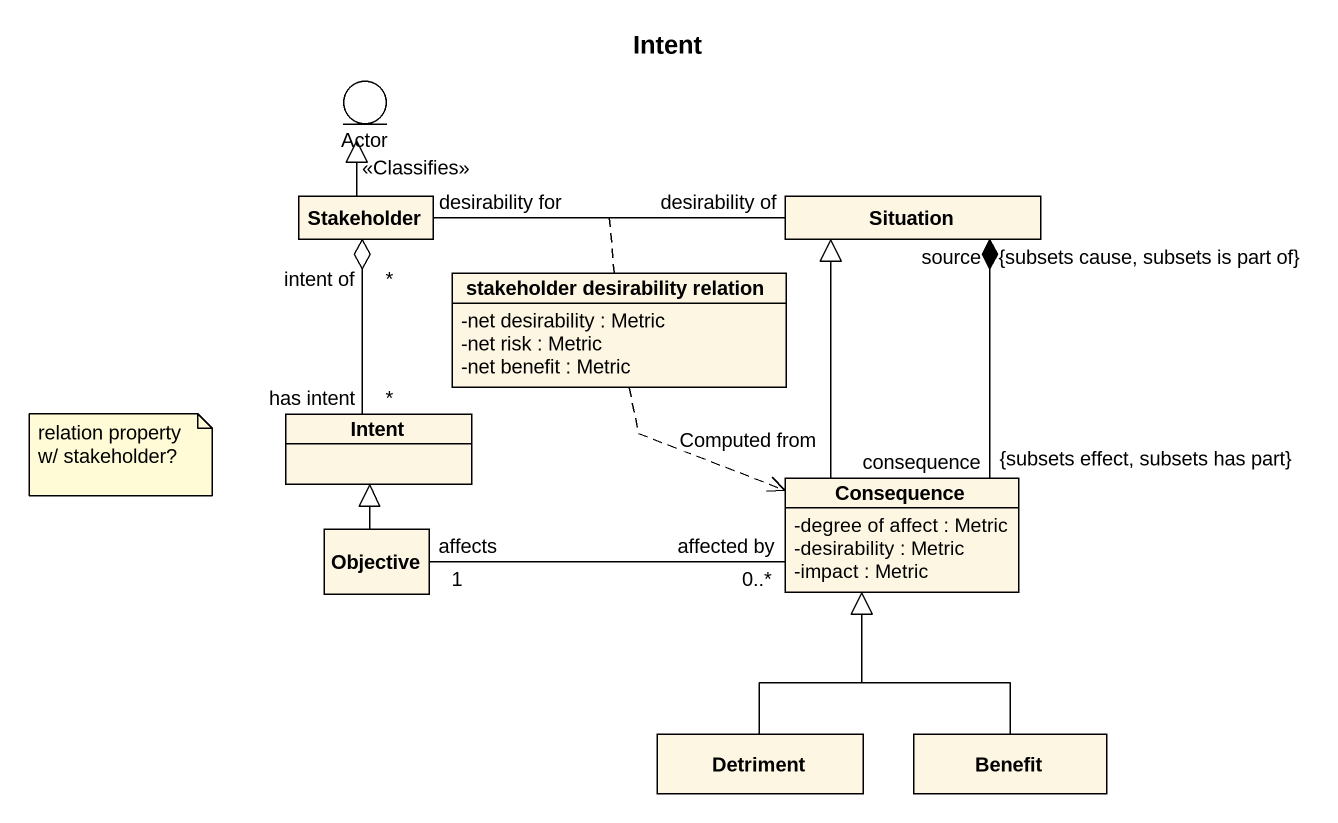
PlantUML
@startuml
title Intent
allowmixing
hide circle
hide empty members
skinparam classAttributeIconSize 0
entity "Actor" as Actor_
class Stakeholder
class Situation
class "stakeholder desirability relation" as stakeholder_desirability {
  -net desirability : Metric
  -net risk : Metric
  -net benefit : Metric
}
class Intent
class Consequence {
  -degree of affect : Metric
  -desirability : Metric
  -impact : Metric
}
class Objective
class Detriment
class Benefit
Stakeholder -up-|> Actor_ : <<Classifies>>
Stakeholder "desirability for" -right- "desirability of" Situation
(Stakeholder, Situation) .. stakeholder_desirability
Stakeholder "intent of\n*" o-- "has intent\n*" Intent
Situation "source\n{subsets cause, subsets is part of}" *-- "consequence\n{subsets effect, subsets has part}" Consequence
stakeholder_desirability ..> Consequence : Computed from
Consequence -up-|> Situation
Consequence "affected by\n0..*" -left- "affects\n1" Objective
Objective -up-|> Intent
Detriment -up-|> Consequence
Benefit -up-|> Consequence
note as N1
  relation property w/ stakeholder?
end note
@enduml
